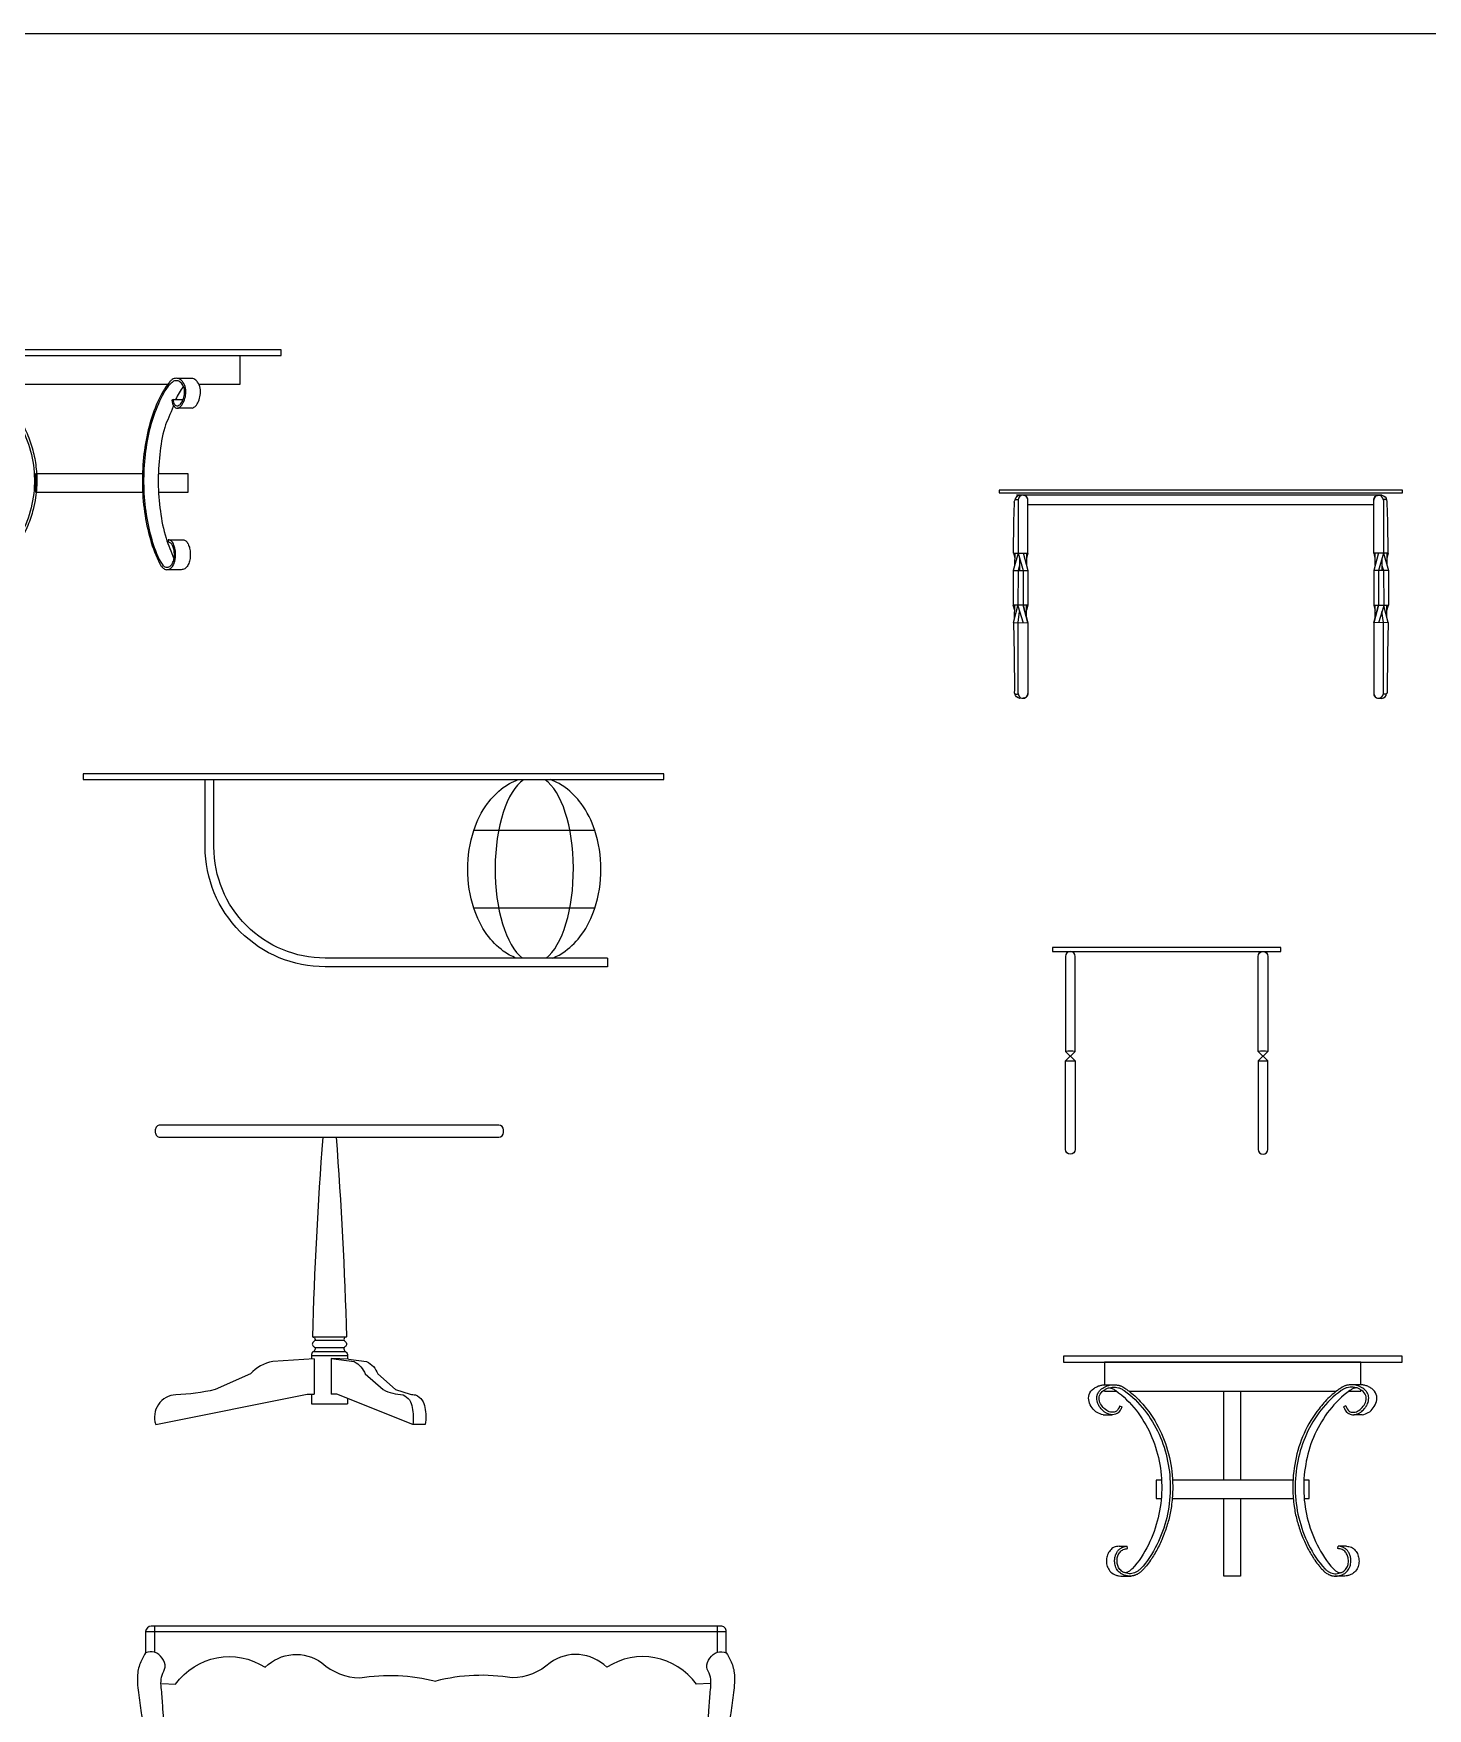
# Model space of a CAD drawing. Extents: x -42728 to 99010, y -18674 to 47645.
# Drawn here: x 82951 to 85832, y 35324 to 38786 of the extents above; entities that cross this region are included whole.
import ezdxf

# ---------------------------------------------------------------- set-up
doc = ezdxf.new("R2010")
doc.units = 0
doc.header["$LTSCALE"] = 100
doc.header["$MEASUREMENT"] = 0
doc.layers.get('0').update_dxf_attribs({"linetype": 'CONTINUOUS'})
doc.layers.add('PUB_TEXT', color=7, linetype='CONTINUOUS')

# ---------------------------------------------------------------- blocks, each defined once
blk = doc.blocks.new('LTA00012')
blk.add_lwpolyline([(0.7, 419.5), (472.5, 419.5), (472.5, 427.5), (0.7, 427.5)], close=True)
for points in [[(47.5, 409.3, 1), (27.5, 409.3), (27.5, 213.1), (47.5, 193.5), (47.5, 10.5, -1), (27.5, 10.5), (27.5, 193.5), (47.5, 213.1)], [(425.7, 409.3, -1), (445.7, 409.3), (445.7, 213.1), (425.7, 193.5), (425.7, 10.5, 1), (445.7, 10.5), (445.7, 193.5), (425.7, 213.1)]]:
    blk.add_lwpolyline(points, format="xyb", close=True)
for centre, radius, start, end in [((37.5, 130.1), 83.6, 83.1327, 96.8673), ((435.7, 130.1), 83.6, 83.1327, 96.8673), ((37.5, 443.4), 250.1, 267.7082, 272.2918), ((435.7, 443.4), 250.1, 267.7082, 272.2918)]:
    blk.add_arc(centre, radius, start, end)
blk = doc.blocks.new('LTA00015')
for p, q in [((83.7, 395.9), (101.3, 395.9)), ((617.5, 395.9), (599.9, 395.9)), ((116.9, 352.5), (121.6, 350.6)), ((584.3, 352.5), (579.7, 350.6)), ((82.9, 334.1), (100.5, 334.1)), ((618.3, 334.1), (600.7, 334.1)), ((115.7, 62.5), (132.7, 62.5)), ((133.3, 57.5), (132.7, 62.5)), ((567.9, 57.5), (568.6, 62.5)), ((585.5, 62.5), (568.6, 62.5)), ((122.3, 0.5), (139.7, 0.5)), ((578.9, 0.5), (561.5, 0.5))]:
    blk.add_line(p, q)
blk.add_lwpolyline([(0.7, 442.9), (700.5, 442.9), (700.5, 454.9), (0.7, 454.9)], close=True)
for points in [[(615.3, 395.9), (615.3, 442.9), (85.9, 442.9), (85.9, 395.9)], [(85.9, 385.8), (85.9, 382.9), (110.3, 382.9)], [(136.2, 382.9), (565.1, 382.9)], [(331.9, 198.9), (331.9, 382.9), (366.9, 382.9), (366.9, 198.9)], [(590.9, 382.9), (615.3, 382.9), (615.3, 385.8)], [(203.6, 198.9), (192.5, 198.9), (192.5, 160.9), (203, 160.9)], [(475.1, 198.9), (226.2, 198.9)], [(498.3, 160.9), (508.7, 160.9), (508.7, 198.9), (497.7, 198.9)], [(225.6, 160.9), (475.7, 160.9)], [(366.9, 160.9), (366.9, 0.5), (331.9, 0.5), (331.9, 160.9)]]:
    blk.add_lwpolyline(points)
for points in [[(82.9, 334.1), (70.5, 338.5), (60.1, 348.3), (53.7, 361.3), (53.9, 375.7), (63.3, 388.1), (69.9, 392.1), (76.7, 394.7), (83.7, 395.9)], [(116.9, 352.5), (110.1, 341.7), (100.5, 339.1), (90.1, 342.9), (80.9, 351.5), (75.3, 362.5), (75.5, 373.9), (83.5, 384.1), (89.1, 387.5), (95.3, 389.9), (101.7, 390.9), (108.1, 390.9), (114.3, 389.9), (120.5, 387.5), (126.3, 383.9), (168.3, 343.5), (198.3, 294.1), (216.1, 238.5), (221.5, 179.9), (214.1, 121.3), (193.7, 65.5), (160.1, 15.9), (155.5, 11.7), (150.5, 8.5), (145.1, 6.5), (139.5, 5.5), (133.9, 5.9), (128.3, 7.3), (122.9, 9.7), (115.9, 16.3), (112.3, 24.7), (111.5, 33.7), (113.3, 42.7), (117.7, 50.3), (124.5, 55.5), (133.3, 57.5)], [(96.9, 389.9), (103.1, 387.5), (108.9, 383.9), (150.7, 343.5), (180.7, 294.1), (198.5, 238.5), (203.9, 179.9), (196.5, 121.3), (176.3, 65.5), (142.5, 15.9), (138.1, 11.7), (133.1, 8.5), (128.3, 7.3)], [(584.3, 352.5), (591.1, 341.7), (600.7, 339.1), (611.1, 342.9), (620.3, 351.5), (625.9, 362.5), (625.7, 373.9), (617.7, 384.1), (612.1, 387.5), (605.9, 389.9), (599.5, 390.9), (593.1, 390.9), (586.9, 389.9), (580.7, 387.5), (574.9, 383.9), (532.9, 343.5), (502.9, 294.1), (485.1, 238.5), (479.7, 179.9), (487.1, 121.3), (507.5, 65.5), (541.1, 15.9), (545.7, 11.7), (550.7, 8.5), (556.1, 6.5), (561.7, 5.5), (567.3, 5.9), (572.9, 7.3), (578.3, 9.7), (585.3, 16.3), (588.9, 24.7), (589.7, 33.7), (587.9, 42.7), (583.5, 50.3), (576.7, 55.5), (567.9, 57.5)], [(604.3, 389.9), (598.1, 387.5), (592.3, 383.9), (550.5, 343.5), (520.5, 294.1), (502.7, 238.5), (497.3, 179.9), (504.7, 121.3), (524.9, 65.5), (558.7, 15.9), (563.1, 11.7), (568.1, 8.5), (572.9, 7.3)], [(618.3, 334.1), (630.7, 338.5), (641.1, 348.3), (647.5, 361.3), (647.3, 375.7), (637.9, 388.1), (631.3, 392.1), (624.5, 394.7), (617.5, 395.9)], [(115.7, 62.5), (105.3, 60.1), (97.3, 53.7), (91.9, 44.7), (89.7, 34.1), (90.5, 23.3), (95.1, 13.3), (103.3, 5.5), (109.5, 2.5), (115.9, 0.9), (122.3, 0.5)], [(585.5, 62.5), (595.9, 60.1), (603.9, 53.7), (609.3, 44.7), (611.5, 34.1), (610.7, 23.3), (606.1, 13.3), (597.9, 5.5), (591.7, 2.5), (585.3, 0.9), (578.9, 0.5)]]:
    blk.add_spline(points, degree=3)
for points in [[(121.6, 350.6), (121.4, 350.2), (121.2, 349.8), (120.7, 348.6), (120.4, 347.8), (119.4, 345.7), (118.8, 344.5), (117.3, 342), (116.4, 340.8), (114.8, 339.1), (114.2, 338.6), (113.2, 337.8), (112.7, 337.5), (111.8, 336.9), (111.4, 336.6), (110, 335.9), (109, 335.5), (106.4, 334.6), (104.8, 334.3), (102.3, 334.1), (101.4, 334.1), (99.8, 334.2), (99, 334.2), (97.5, 334.5), (96.8, 334.6), (94.2, 335.3), (92.5, 336), (89.9, 337.2), (89, 337.8), (87.4, 338.7), (86.7, 339.2), (85.4, 340.1), (84.7, 340.6), (82.8, 342.2), (81.6, 343.3), (79.3, 345.6), (78.2, 346.9), (76.4, 349.3), (75.6, 350.3), (74.2, 352.5), (73.5, 353.7), (72.2, 356.4), (71.5, 358), (70.4, 361.6), (69.9, 363.6), (69.5, 367.8), (69.6, 369.9), (70.1, 373.1), (70.4, 374.2), (70.9, 375.9), (71.1, 376.5), (71.7, 377.7), (71.9, 378.3), (72.9, 380), (73.6, 381.1), (75.9, 384.2), (77.8, 386), (81.2, 388.7), (82.7, 389.7), (85.1, 391.1), (86, 391.6), (87.9, 392.5), (88.8, 392.9), (90.6, 393.7), (91.5, 394), (93, 394.5), (93.7, 394.7), (94.9, 395), (95.6, 395.2), (97.5, 395.5), (98.7, 395.7), (100.8, 395.9), (101.7, 396), (103.5, 396), (104.3, 396.1), (106.4, 396.1), (107.5, 396), (109.8, 395.8), (110.9, 395.7), (113.1, 395.4), (114, 395.2), (115.7, 394.8), (116.4, 394.6), (117.8, 394.1), (118.5, 393.9), (120.2, 393.3), (121.1, 392.9), (122.6, 392.1), (123.3, 391.8), (124.6, 391), (125.2, 390.7), (127, 389.5), (128.2, 388.8), (130.4, 387.2), (131.4, 386.5), (134.7, 384.1), (136.8, 382.5), (143.1, 377.5), (147.1, 373.9), (158.6, 362.9), (165.8, 354.9), (184.7, 330.8), (195, 313.7), (211.4, 277.3), (217.3, 258.1), (225.1, 219.1), (226.9, 199.2), (226.3, 167.7), (225.4, 156.2), (222.4, 135.5), (220.6, 126.3), (215.9, 108.1), (213.1, 99.2), (208, 85.5), (206, 80.6), (202.1, 71.6), (200.2, 67.4), (194.3, 55.2), (189.9, 47.2), (183.7, 37.4), (182.3, 35.4), (178.2, 29.4), (175.2, 25.5), (170.9, 20.2), (169.6, 18.7), (167.4, 16.3), (166.4, 15.3), (165, 13.7), (164.5, 13.2), (163.6, 12.3), (163.2, 11.9), (162.3, 11.1), (161.9, 10.7), (160.6, 9.4), (159.6, 8.6), (157.8, 7.2), (156.9, 6.5), (155, 5.3), (154, 4.7), (152.2, 3.8), (151.4, 3.4), (149.9, 2.8), (149.2, 2.6), (147.9, 2.2), (147.4, 2), (146.4, 1.7), (146, 1.6), (145.1, 1.4), (144.7, 1.3), (143.3, 1), (142.3, 0.8), (140.9, 0.6), (140.4, 0.6), (139.4, 0.5), (138.8, 0.5), (137.7, 0.5), (137.1, 0.6), (135.5, 0.7), (134.4, 0.8), (131, 1.4), (128.7, 1.9), (125.4, 3.1), (124.3, 3.5), (122.5, 4.3), (121.8, 4.7), (120.5, 5.4), (119.9, 5.7), (118.8, 6.5), (118.3, 6.8), (116.7, 8), (115.7, 8.9), (113.7, 11), (112.7, 12.2), (110.8, 15), (109.9, 16.6), (108.5, 20), (107.9, 21.7), (106.7, 26.8), (106.4, 30.3), (106.6, 36.1), (107, 38.6), (108.2, 43.4), (109, 45.7), (111.2, 49.9), (112.3, 51.7), (115.1, 55), (116.8, 56.6), (119.3, 58.4), (120.1, 58.9), (121.3, 59.6), (121.9, 59.8), (123, 60.3), (123.6, 60.6), (124.7, 61), (125.3, 61.1), (127.4, 61.7), (128.9, 62), (131.1, 62.3), (131.9, 62.4), (132.7, 62.5)], [(579.7, 350.6), (579.9, 350.2), (580, 349.8), (580.6, 348.6), (580.9, 347.8), (581.9, 345.7), (582.5, 344.5), (584, 342), (584.9, 340.8), (586.5, 339.1), (587.1, 338.6), (588.1, 337.8), (588.5, 337.5), (589.4, 336.9), (589.9, 336.6), (591.3, 335.9), (592.3, 335.5), (594.9, 334.6), (596.5, 334.3), (599, 334.1), (599.8, 334.1), (601.5, 334.2), (602.2, 334.2), (603.7, 334.5), (604.5, 334.6), (607, 335.3), (608.8, 336), (611.4, 337.2), (612.3, 337.8), (613.9, 338.7), (614.5, 339.2), (615.9, 340.1), (616.5, 340.6), (618.4, 342.2), (619.6, 343.3), (622, 345.6), (623.1, 346.9), (624.9, 349.3), (625.7, 350.3), (627.1, 352.5), (627.7, 353.7), (629.1, 356.4), (629.8, 358), (630.9, 361.6), (631.3, 363.6), (631.7, 367.8), (631.7, 369.9), (631.2, 373.1), (630.9, 374.2), (630.4, 375.9), (630.1, 376.5), (629.6, 377.7), (629.3, 378.3), (628.4, 380), (627.7, 381.1), (625.3, 384.2), (623.5, 386), (620.1, 388.7), (618.6, 389.7), (616.1, 391.1), (615.2, 391.6), (613.4, 392.5), (612.5, 392.9), (610.6, 393.7), (609.7, 394), (608.2, 394.5), (607.6, 394.7), (606.3, 395), (605.7, 395.2), (603.8, 395.5), (602.6, 395.7), (600.4, 395.9), (599.6, 396), (597.8, 396), (596.9, 396.1), (594.9, 396.1), (593.8, 396), (591.5, 395.8), (590.3, 395.7), (588.2, 395.4), (587.3, 395.2), (585.6, 394.8), (584.9, 394.6), (583.4, 394.1), (582.7, 393.9), (581.1, 393.3), (580.2, 392.9), (578.6, 392.1), (578, 391.8), (576.7, 391), (576.1, 390.7), (574.3, 389.5), (573.1, 388.8), (570.9, 387.2), (569.8, 386.5), (566.6, 384.1), (564.5, 382.5), (558.2, 377.5), (554.2, 373.9), (542.6, 362.9), (535.5, 354.9), (516.6, 330.8), (506.2, 313.7), (489.9, 277.3), (483.9, 258.1), (476.2, 219.1), (474.4, 199.2), (474.9, 167.7), (475.9, 156.2), (478.9, 135.5), (480.7, 126.3), (485.3, 108.1), (488.2, 99.2), (493.3, 85.5), (495.2, 80.6), (499.1, 71.6), (501, 67.4), (507, 55.2), (511.4, 47.2), (517.6, 37.4), (518.9, 35.4), (523.1, 29.4), (526, 25.5), (530.4, 20.2), (531.7, 18.7), (533.9, 16.3), (534.8, 15.3), (536.3, 13.7), (536.8, 13.2), (537.7, 12.3), (538.1, 11.9), (538.9, 11.1), (539.4, 10.7), (540.7, 9.4), (541.6, 8.6), (543.5, 7.2), (544.4, 6.5), (546.3, 5.3), (547.3, 4.7), (549.1, 3.8), (549.9, 3.4), (551.4, 2.8), (552.1, 2.6), (553.4, 2.2), (553.9, 2), (554.8, 1.7), (555.3, 1.6), (556.2, 1.4), (556.6, 1.3), (558, 1), (559, 0.8), (560.4, 0.6), (560.9, 0.6), (561.9, 0.5), (562.5, 0.5), (563.6, 0.5), (564.2, 0.6), (565.8, 0.7), (566.9, 0.8), (570.3, 1.4), (572.6, 1.9), (575.9, 3.1), (577, 3.5), (578.8, 4.3), (579.5, 4.7), (580.8, 5.4), (581.4, 5.7), (582.5, 6.5), (583, 6.8), (584.6, 8), (585.5, 8.9), (587.5, 11), (588.5, 12.2), (590.5, 15), (591.3, 16.6), (592.8, 20), (593.3, 21.7), (594.6, 26.8), (594.9, 30.3), (594.6, 36.1), (594.3, 38.6), (593.1, 43.4), (592.2, 45.7), (590.1, 49.9), (588.9, 51.7), (586.1, 55), (584.5, 56.6), (582, 58.4), (581.2, 58.9), (579.9, 59.6), (579.4, 59.8), (578.3, 60.3), (577.7, 60.6), (576.5, 61), (575.9, 61.1), (573.8, 61.7), (572.4, 62), (570.2, 62.3), (569.4, 62.4), (568.6, 62.5)]]:
    blk.add_open_spline(points, degree=3, knots=[0, 0, 0, 0, 1.210848, 1.210848, 3.632545, 3.632545, 7.12854, 7.12854, 10.624536, 10.624536, 12.315728, 12.315728, 13.456964, 13.456964, 14.5982, 14.5982, 16.880671, 16.880671, 20.587582, 20.587582, 22.454001, 22.454001, 24.192715, 24.192715, 25.931429, 25.931429, 30.409708, 30.409708, 33.054566, 33.054566, 35.187912, 35.187912, 37.321258, 37.321258, 41.587949, 41.587949, 46.121101, 46.121101, 49.532938, 49.532938, 52.944775, 52.944775, 57.263707, 57.263707, 62.313455, 62.313455, 67.363204, 67.363204, 69.851801, 69.851801, 71.373384, 71.373384, 72.894967, 72.894967, 75.938133, 75.938133, 82.189266, 82.189266, 86.911392, 86.911392, 89.669189, 89.669189, 92.426986, 92.426986, 94.847528, 94.847528, 96.499554, 96.499554, 98.15158, 98.15158, 101.455632, 101.455632, 103.837291, 103.837291, 106.218951, 106.218951, 109.288642, 109.288642, 112.358334, 112.358334, 114.876629, 114.876629, 116.782633, 116.782633, 118.688638, 118.688638, 121.236605, 121.236605, 123.178763, 123.178763, 125.120922, 125.120922, 129.005238, 129.005238, 132.889555, 132.889555, 140.658189, 140.658189, 156.195457, 156.195457, 187.269991, 187.269991, 245.772787, 245.772787, 304.275582, 304.275582, 362.778378, 362.778378, 396.748671, 396.748671, 424.290296, 424.290296, 451.831922, 451.831922, 467.383228, 467.383228, 480.676617, 480.676617, 507.263393, 507.263393, 514.338202, 514.338202, 528.487818, 528.487818, 534.162925, 534.162925, 538.115062, 538.115062, 540.203616, 540.203616, 541.858551, 541.858551, 543.513486, 543.513486, 546.823356, 546.823356, 549.648554, 549.648554, 552.625196, 552.625196, 554.677438, 554.677438, 556.72968, 556.72968, 558.145835, 558.145835, 559.356888, 559.356888, 560.567942, 560.567942, 562.990049, 562.990049, 564.100648, 564.100648, 565.470044, 565.470044, 566.839439, 566.839439, 569.57823, 569.57823, 575.918761, 575.918761, 578.846788, 578.846788, 580.911223, 580.911223, 582.497842, 582.497842, 584.084461, 584.084461, 587.257699, 587.257699, 591.043065, 591.043065, 595.569495, 595.569495, 600.095925, 600.095925, 609.027133, 609.027133, 615.369841, 615.369841, 621.712548, 621.712548, 627.017542, 627.017542, 632.322535, 632.322535, 634.385002, 634.385002, 635.706923, 635.706923, 637.190728, 637.190728, 638.674533, 638.674533, 642.556638, 642.556638, 644.850383, 644.850383, 644.850383, 644.850383])
blk = doc.blocks.new('ETA00018')
for p, q in [((36.4, 455.3), (36.4, 402.3)), ((1200.4, 402.3), (1200.4, 455.3)), ((18.4, 445.1), (1218.4, 445.1)), ((48.8, 0.5), (26, 0.5)), ((1188, 0.5), (1210.8, 0.5))]:
    blk.add_line(p, q)
for points in [[(1218.4, 401.3), (1218.4, 445.1, 0.429849), (1206.8, 456.1), (30, 456.1, 0.398749), (18.4, 445.1), (18.4, 401.3)], [(52, 337.5), (80, 336.1, -0.400219), (265.6, 371.1, -0.371303), (382.7, 380.3, 0.177775), (460.8, 349.1, -0.104255), (618.4, 342.5, -0.756363)], [(1184.8, 337.5), (1156.8, 336.1, 0.400219), (971.2, 371.1, 0.371303), (854.1, 380.3, -0.177775), (776, 349.1, 0.106882), (618.4, 342.5, 0.765963)]]:
    blk.add_lwpolyline(points, format="xyb")
for points in [[(18.4, 401.3), (9.6, 385.5), (2, 359.7), (3.6, 318.7), (9, 276.7), (14.2, 246.5), (20.6, 215.3), (31.8, 170.5), (36.8, 148.5), (39.6, 121.5), (38, 96.7), (34.6, 77.1), (28.2, 48.9), (24.2, 28.9), (23.4, 11.3), (26, 0.5)], [(48.8, 0.5), (47.1, 9.7), (48.6, 23.1), (53.6, 44.7), (62, 67.3), (67.8, 93.5), (72.2, 120.1), (71.6, 150.9), (68, 179.9), (60.2, 225.7), (56.6, 255.1), (54.2, 283.5), (51.6, 320.3), (52.4, 354.7), (58.6, 371.5), (36.7, 402.2), (18.4, 401.3)], [(1188, 0.5), (1189.7, 9.7), (1188.2, 23.1), (1183.2, 44.7), (1174.8, 67.3), (1169, 93.5), (1164.6, 120.1), (1165.2, 150.9), (1168.8, 179.9), (1176.6, 225.7), (1180.2, 255.1), (1182.6, 283.5), (1185.2, 320.3), (1184.4, 354.7), (1178.2, 371.5), (1200.2, 402.2), (1218.4, 401.3)], [(1218.4, 401.3), (1227.2, 385.5), (1234.8, 359.7), (1233.2, 318.7), (1227.8, 276.7), (1222.6, 246.5), (1216.2, 215.3), (1205, 170.5), (1200, 148.5), (1197.2, 121.5), (1198.8, 96.7), (1202.2, 77.1), (1208.6, 48.9), (1212.6, 28.9), (1213.4, 11.3), (1210.8, 0.5)]]:
    blk.add_spline(points, degree=3)
blk = doc.blocks.new('ETA00017')
for p, q in [((340.8, 181.7), (411, 181.7)), ((345.8, 174.9), (406, 174.9)), ((338.6, 143.5), (413.2, 143.5)), ((410, 151.3), (341.8, 151.3)), ((345.8, 159.9), (406, 159.9)), ((344, 136.7), (344, 63.3)), ((338.6, 43.5), (413.2, 43.5))]:
    blk.add_line(p, q)
blk.add_lwpolyline([(26, 619.7, 0.414214), (16, 609.7), (16, 604.7, 0.420744), (26, 594.7), (725.8, 594.7, 0.400138), (735.8, 604.7), (735.8, 609.7, 0.400138), (725.8, 619.7)], format="xyb", close=True)
for points in [[(362.2, 594.7, 0.012715), (340.8, 181.7, -0.376559), (345.8, 178.3, -0.127355), (345.8, 174.9, -0.021729), (341.2, 170.1, 0.291201), (341.4, 163.9, 0.055385), (345.8, 159.9, -0.240364), (345.8, 154.9, -0.185176), (341.8, 151.3, 0.180643), (338.6, 143.5), (338.6, 136.3)], [(389.6, 594.7, -0.012715), (411, 181.7, 0.376559), (406, 178.3, 0.127355), (406, 174.9, 0.021729), (410.6, 170.1, -0.291201), (410.4, 163.9, -0.055385), (406, 159.9, 0.240364), (406, 154.9, 0.185176), (410, 151.3, -0.180643), (413.2, 143.5), (413.2, 136.2)], [(344, 136.7), (258.6, 130.9, 0.163567), (212.8, 105.3), (139.4, 72.9, -0.048375), (58.6, 62.1, 0.504097), (16.8, 1.1), (330, 63.3), (344, 63.3)], [(379.4, 137.5), (427, 130.9, -0.170397), (449.8, 105.3), (486.6, 72.9, 0.09893), (528, 62.1, -0.271337), (547, 35.9, -0.087015), (548, 1.1), (391.2, 63.3)], [(415, 136.1), (452.6, 130.9, -0.202101), (475.8, 105.3), (512.6, 72.9), (543, 63.3, 0.00988), (554, 62.1, -0.271337), (573, 35.9, -0.095932), (573.8, 1.1, -1.230871)]]:
    blk.add_lwpolyline(points, format="xyb")
for points in [[(415, 136.1), (379.4, 137.5), (379.4, 63.3)], [(338.6, 63.3), (338.6, 43.5)], [(391.2, 63.3), (379.4, 63.3)], [(413.2, 54.6), (413.2, 43.5)], [(573.8, 1.1), (548, 1.1)]]:
    blk.add_lwpolyline(points)
blk = doc.blocks.new('LTA00011')
at = {"linetype": 'ByBlock'}
for p, q in [((792.9, 423.3), (37.9, 423.3)), ((776.2, 403.3), (61.5, 403.3))]:
    blk.add_line(p, q, dxfattribs=at)
for p, q in [((31.5, 303.9), (61.5, 303.9)), ((31.5, 303.9), (34.5, 292.9)), ((34.5, 303.6), (34.2, 279.1)), ((44.5, 293.3), (44.5, 267.9)), ((58.9, 304.3), (58.9, 278.6)), ((61.5, 303.9), (58.9, 293.3)), ((776.2, 303.9), (778.9, 293.3)), ((806.2, 303.9), (776.2, 303.9)), ((778.9, 304.3), (778.9, 278.6)), ((793.2, 293.3), (793.2, 267.9)), ((806.2, 303.9), (803.2, 292.9)), ((803.2, 303.6), (803.5, 279.1)), ((30.9, 267.9), (61.5, 267.9)), ((806.9, 267.9), (776.2, 267.9)), ((34.5, 184.9), (30.9, 195.9)), ((61.5, 195.9), (30.9, 195.9)), ((31.5, 160.2), (40.9, 194.9)), ((34.2, 169.9), (34.5, 195.9)), ((41.5, 160.1), (44.5, 182.9)), ((776.2, 195.9), (806.9, 195.9)), ((796.2, 160.1), (793.2, 182.9)), ((806.2, 160.2), (796.9, 194.9)), ((803.5, 169.9), (803.2, 195.9)), ((803.2, 184.9), (806.9, 195.9)), ((30.9, 160.3), (61.5, 159.6)), ((806.9, 160.3), (776.2, 159.6))]:
    blk.add_line(p, q)
blk.add_lwpolyline([(2.2, 428.3), (835.5, 428.3), (835.5, 433.9), (2.2, 433.9)], close=True)
for points in [[(61.5, 303.9), (61.5, 413.3, 0.433739), (51.5, 423.3), (44.9, 423.3, 0.369924), (34.9, 413.3, -0.327677)], [(776.2, 303.9), (776.2, 413.3, -0.433739), (786.2, 423.3), (792.9, 423.3, -0.369924), (802.9, 413.3, 0.327677)], [(31.5, 303.9), (32.2, 368.9), (33.9, 407.9, -0.829926), (41.5, 413.3), (41.5, 303.9)], [(806.2, 303.9), (805.5, 368.9), (803.9, 407.9, 0.829926), (796.2, 413.3), (796.2, 303.9)], [(31.5, 160.2), (33.2, 95), (33.7, 18.6, 0.829926), (41.5, 13.4), (41.5, 160.1)], [(61.5, 159.6), (61.5, 13.8, -0.433739), (51.7, 3.6), (45, 3.5, -0.369924), (34.8, 13.3)], [(776.2, 159.6), (776.2, 13.8, 0.433739), (786.1, 3.6), (792.7, 3.5, 0.369924), (802.9, 13.3)], [(806.2, 160.2), (804.5, 95), (804, 18.6, -0.829926), (796.2, 13.4), (796.2, 160.1)]]:
    blk.add_lwpolyline(points, format="xyb")
for points in [[(41.5, 303.6), (30.9, 267.9), (30.9, 195.9)], [(44.5, 293.3), (44.5, 278.3), (41.5, 267.9), (40.9, 194.9)], [(41.5, 303.9), (51.5, 267.9), (51.5, 195.9), (61.5, 159.9)], [(51.7, 304.3), (61.5, 267.9), (61.5, 195.9), (58.5, 185.6)], [(786, 304.3), (776.2, 267.9), (776.2, 195.9), (779.2, 185.6)], [(796.2, 303.9), (786.2, 267.9), (786.2, 195.9), (776.2, 159.9)], [(793.2, 293.3), (793.2, 278.3), (796.2, 267.9), (796.9, 194.9)], [(796.2, 303.6), (806.9, 267.9), (806.9, 195.9)], [(40.9, 194.9), (51.5, 159.9)], [(61.5, 159.6), (51.5, 195.9)], [(58.5, 170.3), (58.5, 195.9)], [(776.2, 159.6), (786.2, 195.9)], [(779.2, 170.3), (779.2, 195.9)], [(796.9, 194.9), (786.2, 159.9)]]:
    blk.add_lwpolyline(points)
for centre, start, end in [((51.5, 413.3), 0, 180), ((786.2, 413.3), 0, 180), ((51.5, 13.6), 180.9489, 0.9489), ((786.2, 13.6), 179.0511, 359.0511)]:
    blk.add_arc(centre, 10, start, end)
blk = doc.blocks.new('ETA00015')
for p, q in [((516.9, 396.5), (486.7, 396.5)), ((70.9, 353.1), (75.3, 350.8)), ((478.2, 353), (475.3, 351.3)), ((478.2, 353), (498.8, 353)), ((517.5, 334.7), (487.1, 334.7)), ((89.1, 63.1), (89.7, 58.1)), ((468.1, 63.1), (498.5, 63.1)), ((468.1, 63.1), (468.1, 58.1)), ((494.7, 1.1), (464.5, 1.1))]:
    blk.add_line(p, q)
blk.add_lwpolyline([(1.5, 443.5), (701.3, 443.5), (701.3, 455.5), (1.5, 455.5)], close=True)
for points in [[(86.7, 387.4), (86.7, 443.5), (616.1, 443.5), (616.1, 383.5), (531.8, 383.5)], [(466.5, 383.5), (92.6, 383.5)], [(414.9, 199.5), (193.7, 199.5), (193.7, 161.5), (415.2, 161.5)], [(448.1, 161.5), (509.5, 161.5), (509.5, 199.5), (447.8, 199.5)]]:
    blk.add_lwpolyline(points)
for points, knots in [([(75.3, 350.8), (75.1, 350.4), (74.9, 350), (74.2, 348.8), (73.8, 347.9), (72.6, 345.8), (71.8, 344.5), (69.9, 342), (68.9, 340.8), (67.1, 339.3), (66.6, 338.8), (65.7, 338.2), (65.3, 337.9), (64.5, 337.5), (64.1, 337.2), (62.9, 336.6), (62, 336.3), (59.4, 335.4), (57.7, 335), (54.5, 334.7), (53.2, 334.7), (50.4, 334.8), (49, 335), (46.2, 335.5), (44.9, 335.9), (42.3, 336.8), (41, 337.3), (38.9, 338.4), (38, 338.8), (36.2, 339.8), (35.3, 340.4), (32.8, 342), (31.1, 343.3), (28, 346), (26.5, 347.5), (23.7, 350.7), (22.4, 352.4), (20.2, 356.2), (19.2, 358.2), (17.9, 362.2), (17.4, 364), (16.9, 367.9), (16.9, 369.9), (17.2, 372.8), (17.4, 373.7), (17.8, 375.1), (18, 375.7), (18.4, 376.9), (18.6, 377.4), (19.4, 379.1), (20, 380.1), (21.4, 382), (22.2, 382.9), (24.6, 385.4), (26.4, 386.9), (29, 388.7), (29.8, 389.3), (31.5, 390.3), (32.3, 390.8), (34.9, 392.1), (36.7, 392.9), (40.8, 394.4), (43.1, 395.1), (47.8, 396.1), (50.2, 396.4), (54.9, 396.7), (57.2, 396.7), (60.9, 396.5), (62.4, 396.4), (65.3, 396), (66.7, 395.8), (71, 394.9), (73.9, 394), (77.4, 392.5), (78.1, 392.2), (79.5, 391.5), (80.2, 391.1), (81.7, 390.3), (82.5, 389.8), (84, 389), (84.6, 388.6), (85.9, 387.8), (86.6, 387.4), (88.5, 386.2), (89.7, 385.4), (93.5, 383), (96, 381.3), (103.2, 376), (107.9, 372.3), (118, 363.6), (123.3, 358.6), (132.5, 349), (136.6, 344.5), (144.3, 335.2), (148, 330.4), (158.6, 315.7), (164.9, 305.4), (175.9, 283.8), (180.5, 272.6), (188, 249.9), (190.9, 238.4), (194.9, 215.1), (196.1, 203.3), (196.8, 177.6), (196, 163.8), (192.8, 141.9), (191.1, 133.8), (187.6, 120), (185.9, 114.4), (182.2, 103.3), (180.1, 97.8), (175.2, 85.9), (172.2, 79.6), (167.2, 69.7), (165.2, 66), (161.1, 58.8), (159, 55.3), (152.3, 44.7), (147.4, 37.9), (140.4, 29.3), (138.6, 27.3), (133.1, 21.2), (129.3, 17.4), (124.3, 13.1), (123.5, 12.3), (121.8, 10.9), (120.9, 10.2), (118.8, 8.7), (117.6, 7.8), (115.1, 6.3), (113.8, 5.6), (111.8, 4.7), (111, 4.3), (109.6, 3.8), (108.9, 3.5), (107.4, 3), (106.6, 2.8), (105.3, 2.5), (104.8, 2.3), (103.8, 2.1), (103.3, 2), (101.8, 1.7), (100.8, 1.5), (99.1, 1.3), (98.4, 1.2), (97.2, 1.1), (96.7, 1.1), (95.6, 1.1), (95, 1.1), (93.4, 1.1), (92.4, 1.2), (90, 1.5), (88.7, 1.7), (86.2, 2.2), (84.9, 2.5), (82.9, 3), (82.1, 3.2), (80.6, 3.7), (79.8, 3.9), (78.2, 4.5), (77.4, 4.9), (75.8, 5.6), (75, 6), (73.6, 6.9), (72.8, 7.3), (70.8, 8.8), (69.5, 9.9), (66.3, 12.9), (64.6, 15.1), (62.6, 18.6), (61.9, 19.8), (61.1, 22), (60.7, 22.9), (59.9, 25.8), (59.6, 27.7), (59.3, 31.1), (59.3, 32.5), (59.5, 35.2), (59.6, 36.4), (60, 38.7), (60.3, 39.9), (61.2, 43.4), (62.1, 45.7), (64.4, 50), (65.9, 52), (68.5, 54.9), (69.4, 55.8), (71.5, 57.4), (72.5, 58.2), (74.7, 59.5), (75.8, 60), (77.4, 60.7), (78, 60.9), (79.1, 61.3), (79.7, 61.5), (81.4, 62), (82.5, 62.2), (85.5, 62.7), (87.4, 62.9), (89.1, 63.1)], [0, 0, 0, 0, 1.28414, 1.28414, 3.852421, 3.852421, 7.709508, 7.709508, 11.566595, 11.566595, 13.049094, 13.049094, 14.078718, 14.078718, 15.108341, 15.108341, 17.167587, 17.167587, 21.364749, 21.364749, 24.493753, 24.493753, 27.96416, 27.96416, 31.434567, 31.434567, 34.966111, 34.966111, 37.688783, 37.688783, 40.411456, 40.411456, 45.856801, 45.856801, 51.429024, 51.429024, 57.001246, 57.001246, 62.573468, 62.573468, 67.218022, 67.218022, 71.862576, 71.862576, 73.826168, 73.826168, 75.199142, 75.199142, 76.572116, 76.572116, 79.318063, 79.318063, 82.064011, 82.064011, 87.706133, 87.706133, 90.278684, 90.278684, 92.851236, 92.851236, 97.99634, 97.99634, 104.508518, 104.508518, 111.020697, 111.020697, 117.261065, 117.261065, 121.220586, 121.220586, 125.180108, 125.180108, 133.099152, 133.099152, 135.224081, 135.224081, 137.349011, 137.349011, 140.031366, 140.031366, 142.211876, 142.211876, 144.392386, 144.392386, 148.753405, 148.753405, 157.475444, 157.475444, 174.919522, 174.919522, 196.258145, 196.258145, 213.960954, 213.960954, 231.663763, 231.663763, 267.069381, 267.069381, 302.475, 302.475, 337.170764, 337.170764, 371.866528, 371.866528, 412.318636, 412.318636, 436.585704, 436.585704, 453.841343, 453.841343, 471.096983, 471.096983, 491.589017, 491.589017, 503.709029, 503.709029, 515.829041, 515.829041, 540.069065, 540.069065, 547.961135, 547.961135, 563.745275, 563.745275, 566.902525, 566.902525, 570.059776, 570.059776, 573.925077, 573.925077, 577.790378, 577.790378, 579.799261, 579.799261, 581.808143, 581.808143, 584.01027, 584.01027, 585.394804, 585.394804, 586.779337, 586.779337, 589.548405, 589.548405, 591.212151, 591.212151, 592.583413, 592.583413, 593.954674, 593.954674, 596.697196, 596.697196, 600.261228, 600.261228, 603.82526, 603.82526, 605.959175, 605.959175, 608.09309, 608.09309, 610.443952, 610.443952, 612.549101, 612.549101, 614.65425, 614.65425, 618.864549, 618.864549, 625.558113, 625.558113, 628.968165, 628.968165, 631.356081, 631.356081, 636.131911, 636.131911, 639.802369, 639.802369, 642.870738, 642.870738, 645.939107, 645.939107, 652.075845, 652.075845, 658.212582, 658.212582, 661.418282, 661.418282, 664.623982, 664.623982, 667.505616, 667.505616, 668.969373, 668.969373, 670.43313, 670.43313, 673.360644, 673.360644, 678.584187, 678.584187, 678.584187, 678.584187]), ([(499.2, 379.6), (493.3, 371.1), (487.4, 362.5), (483.4, 353), (483.4, 353)], [0, 0, 0, 0, 30.801623, 30.943893, 30.943893, 30.943893, 30.943893]), ([(478.7, 339.9), (478.5, 339.3), (473.1, 324), (457, 292.5), (450, 238.3), (445.9, 180.5), (450.9, 122.4), (460.5, 69.3), (473.9, 38), (479.9, 24.1)], [44.897363, 44.897363, 44.897363, 44.897363, 46.74402, 93.428064, 149.955933, 208.64324, 267.408196, 324.401178, 369.489535, 369.489535, 369.489535, 369.489535])]:
    blk.add_open_spline(points, degree=3, knots=knots)
for points in [[(70.9, 353.1), (62.9, 342.3), (51.9, 339.7), (39.9, 343.5), (29.1, 352.1), (22.9, 363.1), (22.9, 374.5), (32.1, 384.7), (45.7, 390.5), (60.5, 391.5), (74.9, 388.1), (81.7, 384.5), (130.1, 344.1), (164.7, 294.7), (185.3, 239.1), (191.5, 180.5), (182.9, 121.9), (159.5, 66.1), (120.7, 16.5), (115.3, 12.3), (109.5, 9.1), (103.3, 7.1), (96.9, 6.1), (90.3, 6.5), (83.9, 7.9), (77.7, 10.3), (69.7, 16.9), (65.3, 25.3), (64.5, 34.3), (66.7, 43.3), (71.7, 50.9), (79.5, 56.1), (89.7, 58.1)], [(475.3, 351.3), (480.1, 338.1), (487.1, 334.7), (494.3, 339.1), (500.3, 348.9), (504.1, 361.9), (503.9, 376.3), (498.5, 388.7), (494.7, 392.7), (490.7, 395.3), (486.7, 396.5), (482.5, 396.5), (478.5, 395.3), (474.5, 392.7), (470.7, 388.7), (446.1, 347.5), (428.5, 297.1), (417.9, 240.3), (414.7, 180.3), (419.1, 120.5), (431.1, 63.7), (450.9, 13.1), (453.9, 8.1), (457.3, 4.5), (460.7, 2.3), (464.5, 1.1), (468.1, 1.5), (471.7, 3.1), (475.3, 6.1), (480.1, 13.9), (482.7, 23.9), (483.3, 34.7), (481.9, 45.3), (478.9, 54.3), (474.3, 60.7), (468.1, 63.1)], [(478.2, 353), (481.5, 342.3), (487.1, 339.7), (493.1, 343.5), (498.5, 352.1), (501.5, 363.1), (501.5, 374.5), (496.9, 384.5), (493.7, 388.1), (490.1, 390.5), (486.5, 391.5), (482.7, 391.5), (479.1, 390.5), (477.3, 389.3), (472.1, 384.5), (447.9, 344.1), (430.7, 294.7), (420.3, 239.1), (417.3, 180.5), (421.5, 121.9), (433.3, 66.1), (452.7, 16.5), (455.3, 12.3), (458.1, 9.1), (461.3, 7.1), (464.5, 6.1), (467.9, 6.5), (471.1, 7.9), (474.1, 10.3), (477.9, 16.5), (480.3, 25.3), (480.7, 34.3), (479.7, 43.3), (477.1, 50.9), (473.3, 56.1), (468.1, 58.1)], [(517.5, 334.7), (524.5, 339.1), (530.7, 348.9), (534.3, 361.9), (534.1, 376.3), (528.7, 388.7), (524.9, 392.7), (520.9, 395.3), (516.9, 396.5)], [(498.5, 63.1), (504.5, 60.7), (509.1, 54.3), (512.3, 45.3), (513.5, 34.7), (513.1, 23.9), (510.5, 13.9), (505.7, 6.1), (502.1, 3.1), (498.5, 1.5), (494.7, 1.1)]]:
    blk.add_spline(points, degree=3)
blk = doc.blocks.new('ETA00016')
for p, q in [((1058.5, 334.4), (808.3, 334.4)), ((1058.5, 173.4), (808.3, 173.4)), ((1084.7, 70.4), (1084.7, 52.4))]:
    blk.add_line(p, q)
blk.add_lwpolyline([(1.5, 439.2), (1201.5, 439.2), (1201.5, 451.2), (1.5, 451.2)], close=True)
for points in [[(1084.7, 52.4), (501.1, 52.4, -0.414214), (253.3, 300.2), (253.3, 439.2)], [(1084.7, 70.4), (501.1, 70.4, -0.414214), (271.3, 300.2), (271.3, 439.2)]]:
    blk.add_lwpolyline(points, format="xyb")
for start_param, end_param in [(3.420187, 5.975829), (0.307357, 2.862998)]:
    blk.add_ellipse((933.4, 254), major_axis=(0, -192.6), ratio=0.419982, start_param=start_param, end_param=end_param)
for points in [[(896.3, 70.4), (882.3, 76.8), (869.5, 85), (835.7, 119.2), (808.5, 173.4), (795.9, 254), (808.5, 334.4), (836.5, 389.6), (869.5, 422.8), (882.3, 431), (900.3, 439.2)], [(970.7, 70.4), (984.7, 76.8), (997.5, 85), (1031.3, 119.2), (1058.5, 173.4), (1071.1, 254), (1058.5, 334.4), (1030.5, 389.6), (997.5, 422.8), (984.7, 431), (966.7, 439.2)]]:
    blk.add_spline(points, degree=3)
blk = doc.blocks.new('A$C4C541318')
at = {"layer": 'PUB_TEXT', "color": 3}
for name, p in [('ETA00015', (9097.8, 5095.8)), ('LTA00011', (11280.9, 4827.4)), ('ETA00016', (9388.9, 4223.7)), ('LTA00012', (11392.8, 3888.3)), ('ETA00017', (9523.2, 3329.3)), ('LTA00015', (11415.2, 3016.2)), ('ETA00018', (9500.8, 2457.2))]:
    blk.add_blockref(name, p, dxfattribs=at)

msp = doc.modelspace()

# ---------------------------------------------------------------- linework, layer by layer
msp.add_line((73264.71559, 38785.84455), (88141.13607, 38785.84455))

# ---------------------------------------------------------------- block references
msp.add_blockref('A$C4C541318', (73663.55097, 32580.75773))

doc.saveas('drawing.dxf')
